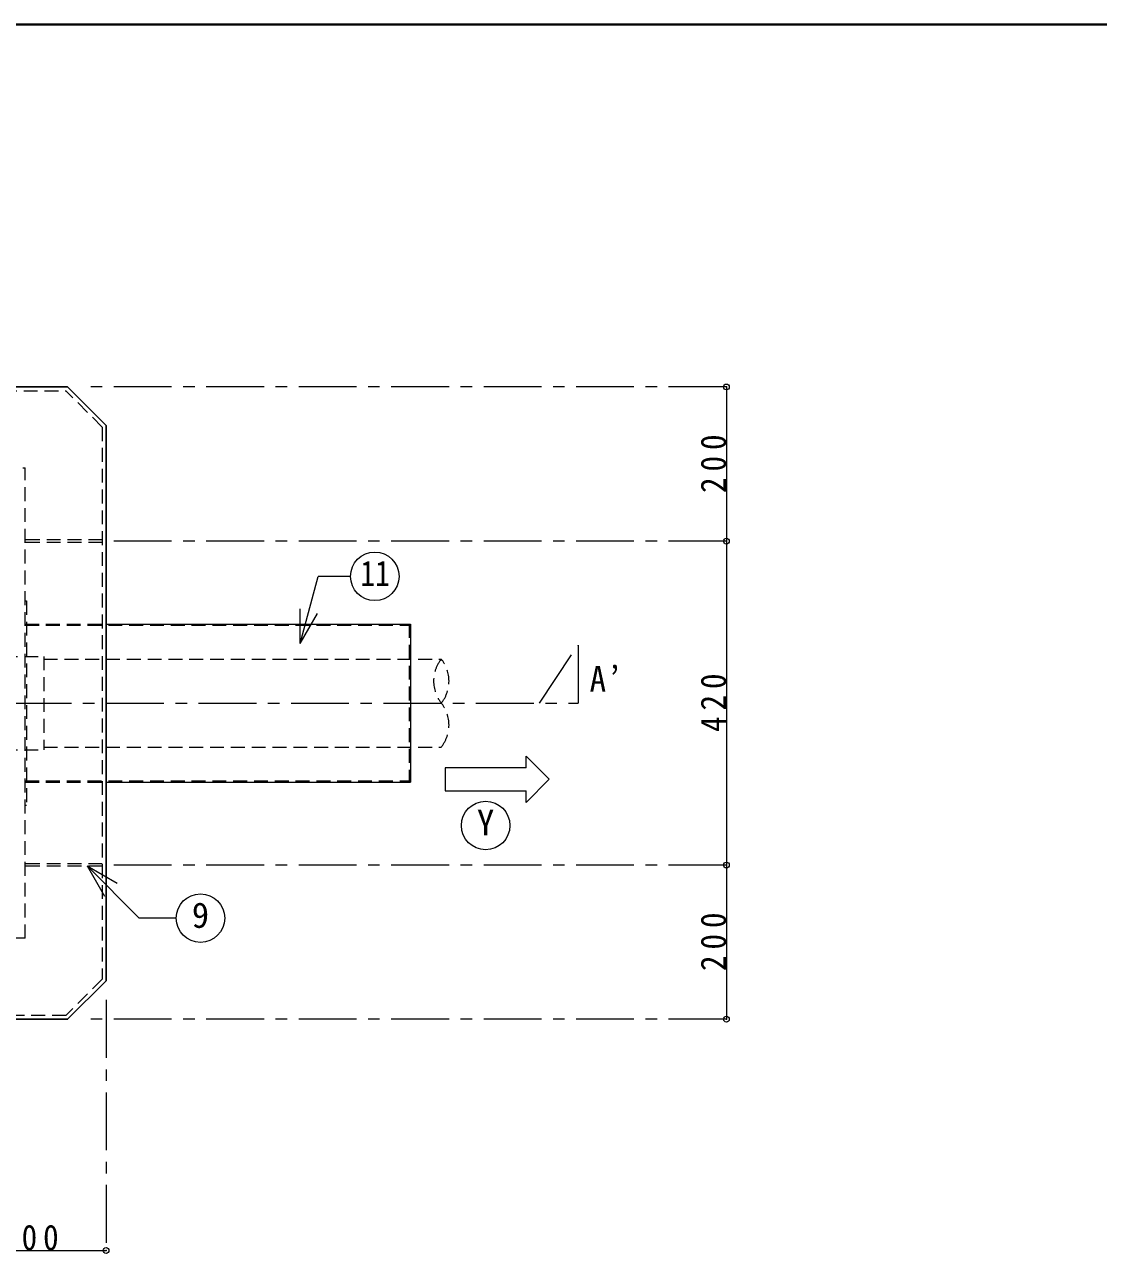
# Model space of a CAD drawing. Units: millimetres at full size, sheet at 1:15. Extents: x -3171 to 2904, y -2098 to 2117.
# Drawn here: x -822 to 572, y 523 to 2117 of the extents above; entities that cross this region are included whole.
import ezdxf
from ezdxf.enums import TextEntityAlignment as Align

# ---------------------------------------------------------------- set-up
doc = ezdxf.new("R2010")
doc.units = ezdxf.units.MM
doc.header["$LTSCALE"] = 15
doc.header["$PDMODE"] = 32
doc.header["$PDSIZE"] = 7.5
doc.linetypes.add('CHAIN1', pattern=[8, 5, -1, 1, -1])
doc.linetypes.add('DASHED1', pattern=[1.8, 1.2, -0.6])
doc.layers.add('0-0_ﾚｲﾔ1', color=4, linetype='Continuous', lineweight=9)
doc.styles.add('ＭＳ ゴシック', font='')
doc.styles.get('ＭＳ ゴシック').set_extended_font_data('MS Gothic')

msp = doc.modelspace()

# ---------------------------------------------------------------- linework, layer by layer
at = {"layer": '0-0_ﾚｲﾔ1', "color": 1, "lineweight": 40}
msp.add_line((2904.12, 2117.05), (-3170.88, 2117.05), dxfattribs=at)
at = {"layer": '0-0_ﾚｲﾔ1', "color": 5, "lineweight": 25}
for p, q in [((-1985.88, 1647.05), (-765.88, 1647.05)), ((-715.88, 1597.05), (-765.88, 1647.05)), ((-715.88, 1597.05), (-715.88, 877.05))]:
    msp.add_line(p, q, dxfattribs=at)
at = {"layer": '0-0_ﾚｲﾔ1', "linetype": 'DASHED1'}
for p, q in [((-1983.81, 1642.05), (-767.95, 1642.05)), ((-720.88, 1594.97), (-767.95, 1642.05)), ((-720.88, 1594.97), (-720.88, 879.12)), ((-1930.88, 1542.05), (-820.88, 1542.05)), ((-820.88, 932.05), (-820.88, 1542.05)), ((-720.88, 1448.65), (-820.88, 1448.65)), ((-720.88, 1445.45), (-820.88, 1445.45)), ((-820.88, 1369.55), (-819.28, 1369.55)), ((-819.28, 1369.55), (-819.28, 1104.55)), ((-820.88, 1339.55), (-715.88, 1339.55)), ((-322.48, 1339.55), (-322.48, 1134.55)), ((-820.88, 1337.95), (-322.48, 1337.95)), ((-796.88, 1294.05), (-280.88, 1294.05)), ((-796.88, 1180.05), (-280.88, 1180.05)), ((-875.88, 1176.55), (-796.88, 1176.55)), ((-820.88, 1136.15), (-322.48, 1136.15)), ((-820.88, 1134.55), (-715.88, 1134.55)), ((-820.88, 1104.55), (-819.28, 1104.55)), ((-720.88, 1028.65), (-820.88, 1028.65)), ((-720.88, 1025.45), (-820.88, 1025.45)), ((-820.88, 932.05), (-1930.88, 932.05)), ((-720.88, 879.12), (-767.95, 832.05)), ((-767.95, 832.05), (-1983.81, 832.05))]:
    msp.add_line(p, q, dxfattribs=at)
at = {"layer": '0-0_ﾚｲﾔ1', "linetype": 'CHAIN1'}
for p, q in [((89.12, 1647.05), (-745.88, 1647.05)), ((89.12, 1447.05), (-705.88, 1447.05)), ((-153.38, 1237.05), (-103.38, 1312.05)), ((-103.38, 1312.05), (-103.38, 1237.05)), ((-2635.88, 1237.05), (-103.38, 1237.05)), ((89.12, 1027.05), (-705.88, 1027.05)), ((-715.88, 852.05), (-715.88, 527.05)), ((89.12, 827.05), (-745.88, 827.05))]:
    msp.add_line(p, q, dxfattribs=at)
at = {"layer": '0-0_ﾚｲﾔ1'}
for p, q in [((89.12, 1647.05), (89.12, 1447.05)), ((89.12, 1447.05), (89.12, 1027.05)), ((-170.88, 1168.3), (-140.88, 1138.3)), ((-170.88, 1153.3), (-170.88, 1168.3)), ((-275.88, 1153.3), (-275.88, 1123.3)), ((-170.88, 1153.3), (-275.88, 1153.3)), ((-140.88, 1138.3), (-170.88, 1108.3)), ((-275.88, 1123.3), (-170.88, 1123.3)), ((-170.88, 1108.3), (-170.88, 1123.3)), ((89.12, 1027.05), (89.12, 827.05)), ((-915.88, 527.05), (-715.88, 527.05))]:
    msp.add_line(p, q, dxfattribs=at)
at = {"layer": '0-0_ﾚｲﾔ1', "color": 7, "lineweight": 18}
for p, q in [((-464, 1314.27), (-440.65, 1401.41)), ((-398.69, 1401.41), (-440.65, 1401.41)), ((-464, 1314.27), (-464, 1359.27)), ((-715.88, 1339.55), (-320.88, 1339.55)), ((-464, 1314.27), (-441.5, 1353.25)), ((-320.88, 1339.55), (-320.88, 1134.55)), ((-715.88, 1134.55), (-320.88, 1134.55)), ((-740.63, 1025.8), (-718.13, 986.83)), ((-740.63, 1025.8), (-701.66, 1003.3)), ((-740.63, 1025.8), (-672.97, 958.14)), ((-624.89, 958.14), (-672.97, 958.14))]:
    msp.add_line(p, q, dxfattribs=at)
at = {"layer": '0-0_ﾚｲﾔ1', "linetype": 'DASHED1'}
msp.add_lwpolyline([(-875.88, 1297.55), (-796.88, 1297.55), (-796.88, 1176.55)], dxfattribs=at)
at = {"layer": '0-0_ﾚｲﾔ1', "color": 5, "lineweight": 25}
msp.add_lwpolyline([(-715.88, 877.05), (-765.88, 827.05), (-1985.88, 827.05)], dxfattribs=at)
at = {"layer": '0-0_ﾚｲﾔ1', "color": 7, "lineweight": 18}
for centre in [(-367.19, 1401.41), (-223.38, 1078.3), (-593.39, 958.14)]:
    msp.add_circle(centre, 31.5, dxfattribs=at)
at = {"layer": '0-0_ﾚｲﾔ1', "linetype": 'DASHED1'}
for centre, start, end in [((-245.27, 1265.55), 141.33038, 218.66962), ((-316.5, 1265.55), 321.33038, 38.66962), ((-316.5, 1208.55), 321.33038, 38.66962)]:
    msp.add_arc(centre, 45.61, start, end, dxfattribs=at)
at = {"layer": '0-0_ﾚｲﾔ1'}
for p in [(89.12, 1647.05), (89.12, 1447.05), (89.12, 1027.05), (89.12, 827.05), (-715.88, 527.05)]:
    msp.add_point(p, dxfattribs=at)

# ---------------------------------------------------------------- texts
at = {"layer": '0-0_ﾚｲﾔ1', "color": 7, "style": 'ＭＳ ゴシック', "width": 0.85}
msp.add_text('11', height=32.99, dxfattribs=at).set_placement((-385.94, 1378.91), align=Align.BOTTOM_LEFT)
at = {"layer": '0-0_ﾚｲﾔ1', "color": 7, "style": 'ＭＳ ゴシック'}
for s, p in [('Y', (-234.63, 1055.8)), ('9', (-604.64, 935.64))]:
    msp.add_text(s, height=32.99, dxfattribs=at).set_placement(p, align=Align.BOTTOM_LEFT)
at = {"layer": '0-0_ﾚｲﾔ1', "color": 7, "char_height": 32.99, "attachment_point": 7, "rotation": 90, "style": 'ＭＳ ゴシック'}
for s, insert in [('\\T1.38;\\W0.9;200', (89.12, 1509.55)), ('\\T1.38;\\W0.9;420', (89.12, 1199.55)), ('\\T1.38;\\W0.9;200', (89.12, 889.55))]:
    msp.add_mtext(s, dxfattribs=dict(at, insert=insert))
at = {"layer": '0-0_ﾚｲﾔ1', "color": 7, "char_height": 32.99, "attachment_point": 7, "style": 'ＭＳ ゴシック'}
for s, insert in [('\\T1.24;\\W0.95;A’', (-88.38, 1252.05)), ('\\T1.38;\\W0.9;200', (-853.38, 527.05))]:
    msp.add_mtext(s, dxfattribs=dict(at, insert=insert))

doc.saveas('drawing.dxf')
